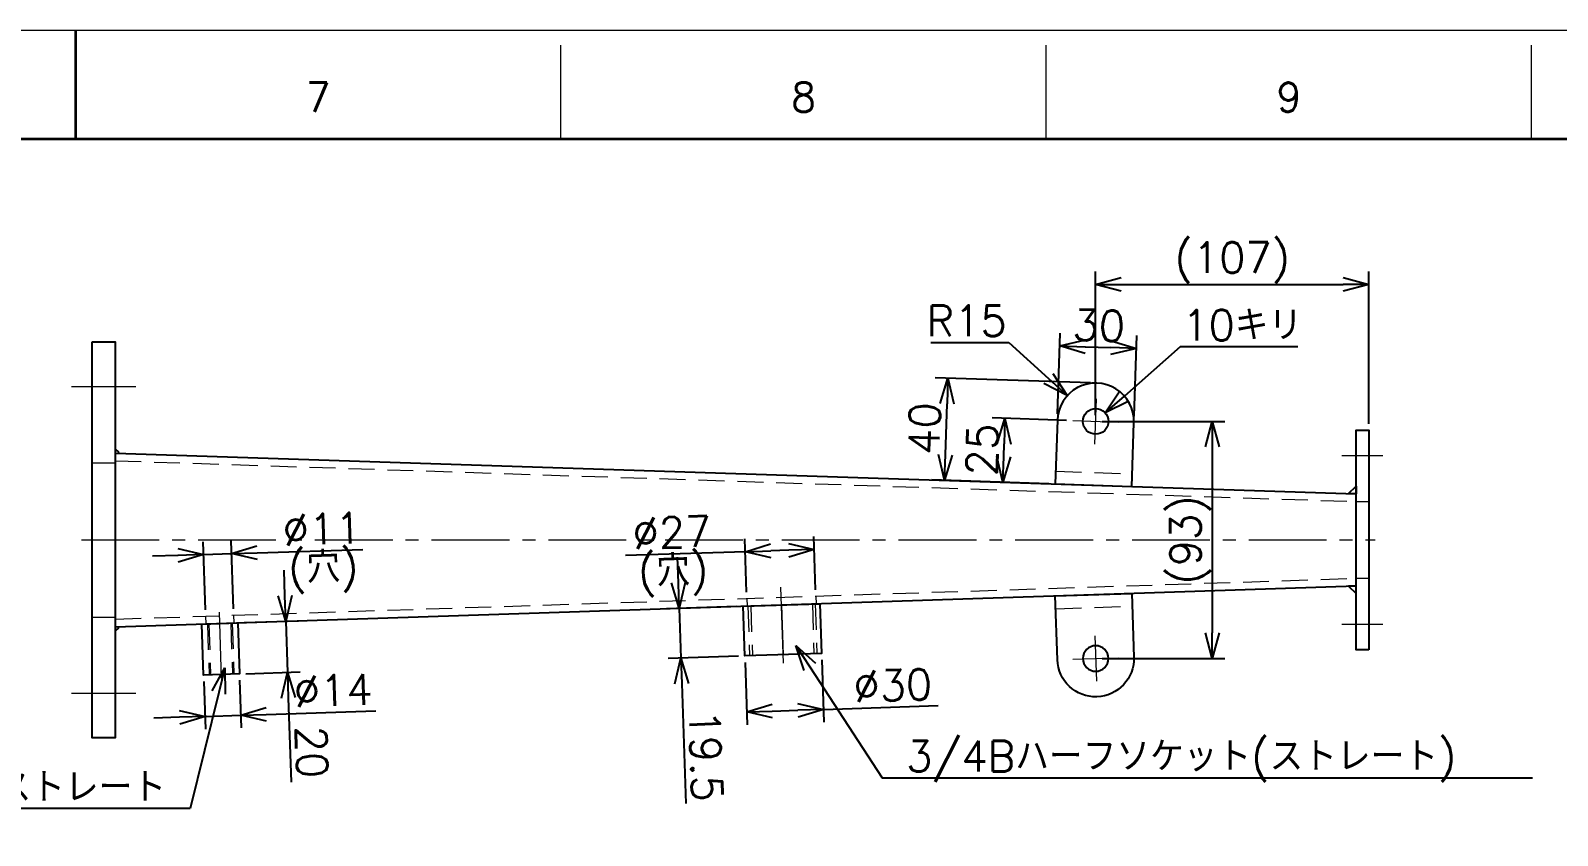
# Model space of a CAD drawing. Header units: millimetres. Extents: x -7 to 4834, y -34 to 1682.
# Drawn here: x 1195 to 1793, y 1340 to 1655 of the extents above; entities that cross this region are included whole.
import ezdxf
from ezdxf import colors
from ezdxf.entities.mleader import LeaderData, LeaderLine
from ezdxf.enums import TextEntityAlignment as Align
from ezdxf.math import Vec2, Vec3

# ---------------------------------------------------------------- set-up
doc = ezdxf.new("R2010")
doc.units = ezdxf.units.MM
doc.header["$LTSCALE"] = 1.6
doc.header["$PDMODE"] = 99
doc.header["$PDSIZE"] = 1
doc.linetypes.add('CENTER2', pattern=[28.575, 19.05, -3.175, 3.175, -3.175])
doc.linetypes.add('HIDDEN', pattern=[9.525, 6.35, -3.175])
for name, color, linetype, lineweight in [('04_HIDDEN', 2, 'HIDDEN', 13), ('05_CENTER', 4, 'CENTER2', 13), ('08_DIM', 3, 'Continuous', 13), ('90_FRAME', 5, 'Continuous', 35)]:
    doc.layers.add(name, color=color, linetype=linetype, lineweight=lineweight)
doc.layers.add('10_DRAFT', color=8, linetype='Continuous', lineweight=0, plot=False)
doc.layers.add('91_BLANK', color=5, linetype='Continuous', lineweight=0, plot=False)
doc.styles.add('KSS_TXT', font='txt.shx', dxfattribs={"bigfont": 'extfont2.shx'})
doc.styles.get("Standard").update_dxf_attribs({"font": 'txt.shx', "bigfont": 'extfont2.shx'})
doc.dimstyles.new('KSS_DIM', dxfattribs={"dimscale": 4, "dimtxt": 3, "dimasz": 2.5, "dimexe": 1.25, "dimexo": 0.625, "dimtad": 1, "dimdsep": 46, "dimtxsty": 'KSS_TXT', "dimblk": 'OPEN30', "dimcen": 0, "dimazin": 2, "dimtfac": 0.75, "dimtmove": 0, "dimatfit": 3, "dimldrblk": 'OPEN30', "dimfxl": 1.25, "dimtolj": 1, "dimarcsym": 0})
doc.dimstyles.new('KSS_DIM$3', dxfattribs={"dimscale": 4, "dimtxt": 3, "dimasz": 2.5, "dimexe": 1.25, "dimexo": 0.625, "dimtad": 1, "dimtih": 1, "dimtoh": 1, "dimdsep": 46, "dimtxsty": 'KSS_TXT', "dimblk": 'OPEN30', "dimcen": 0, "dimazin": 2, "dimtfac": 0.75, "dimtofl": 0, "dimtmove": 0, "dimatfit": 3, "dimldrblk": 'OPEN30', "dimfxl": 1.25, "dimtolj": 1, "dimarcsym": 0})
doc.dimstyles.new('KSS_DIM$4', dxfattribs={"dimscale": 4, "dimtxt": 3, "dimasz": 2.5, "dimexe": 1.25, "dimexo": 0.625, "dimtad": 1, "dimtih": 1, "dimtoh": 1, "dimdsep": 46, "dimtxsty": 'KSS_TXT', "dimblk": 'OPEN30', "dimcen": 0, "dimse1": 1, "dimazin": 2, "dimtfac": 0.75, "dimtofl": 0, "dimtmove": 0, "dimatfit": 3, "dimldrblk": 'OPEN30', "dimfxl": 1.25, "dimtolj": 1, "dimarcsym": 0})

# ---------------------------------------------------------------- blocks, each defined once
blk = doc.blocks.new('A$C091C3F56')
at = {"color": 0}
blk.add_lwpolyline([(-15, 0), (15, 0), (15, -19.5), (-15, -19.5)], close=True, dxfattribs=at)
at = {"layer": '04_HIDDEN'}
for p, q in [((-13.5, 3), (-13.5, 0)), ((-12.06, 0), (-12.06, -19.5)), ((13.22, 0), (13.22, -19.5)), ((13.5, 3), (13.5, 0)), ((-13.22, 0), (-13.22, -19.5)), ((12.06, 0), (12.06, -19.5))]:
    blk.add_line(p, q, dxfattribs=at)
at = {"layer": '05_CENTER'}
blk.add_line((0, -22.83), (0, 6.95), dxfattribs=at)
at = {"layer": '10_DRAFT'}
blk.add_line((0, 0), (0, -19.5), dxfattribs=at)
blk = doc.blocks.new('A$C0BF608F2')
at = {"color": 0}
blk.add_lwpolyline([(-7, 0), (7, 0), (7, -20), (-7, -20)], close=True, dxfattribs=at)
at = {"layer": '04_HIDDEN'}
for p, q in [((-5.5, 3), (-5.5, 0)), ((-4.86, 0), (-4.86, -20)), ((-4.28, 0), (-4.28, -20)), ((4.28, 0), (4.28, -20)), ((4.86, 0), (4.86, -20)), ((5.5, 3), (5.5, 0))]:
    blk.add_line(p, q, dxfattribs=at)
at = {"layer": '05_CENTER'}
blk.add_line((0, -21.57), (0, 4.36), dxfattribs=at)
blk = doc.blocks.new('A$C09AF2F59')
at = {"color": 0}
blk.add_lwpolyline([(25, 15), (0, 15, 1), (0, -15), (25, -15)], format="xyb", close=True, dxfattribs=at)
blk.add_circle((0, 0), 5, dxfattribs=at)
at = {"layer": '04_HIDDEN'}
blk.add_line((20, -15), (20, 15), dxfattribs=at)
at = {"layer": '05_CENTER'}
for p, q in [((0, -8.89), (0, 8.89)), ((8.89, 0), (-8.89, 0))]:
    blk.add_line(p, q, dxfattribs=at)
blk = doc.blocks.new('_Open30')
at = {"color": 0, "linetype": 'ByBlock', "lineweight": -2}
for p, q in [((-1, 0.268), (0, 0)), ((0, 0), (-1, -0.268)), ((0, 0), (-1, 0))]:
    blk.add_line(p, q, dxfattribs=at)
blk = doc.blocks.new('*D246')
at = {"layer": '08_DIM', "color": 0, "lineweight": -2, "transparency": 16777216}
for p, q in [((1600.92, 1502.88), (1571.79, 1503.84)), ((1576.29, 1488.68), (1576.46, 1493.68)), ((1593.99, 1478.09), (1570.97, 1478.85))]:
    blk.add_line(p, q, dxfattribs=at)
at = {"layer": 'Defpoints', "color": 0, "transparency": 16777216}
for p in [(1576.79, 1503.67), (1603.42, 1502.79), (1596.49, 1478.01)]:
    blk.add_point(p, dxfattribs=at)
at = {"layer": '08_DIM', "color": 0, "lineweight": -2, "transparency": 16777216, "xscale": 10, "yscale": 10, "zscale": 10}
for p, rotation in [((1576.79, 1503.67), 88.11303740316012), ((1575.96, 1478.69), 268.1130374031601)]:
    blk.add_blockref('_Open30', p, dxfattribs=dict(at, rotation=rotation))
at = {"layer": '08_DIM', "color": 0, "transparency": 16777216, "insert": (1567.88, 1491.46), "char_height": 12, "attachment_point": 5, "rotation": 88.11304, "style": 'KSS_TXT'}
blk.add_mtext('\\A1;25', dxfattribs=at)
blk = doc.blocks.new('*D247')
at = {"layer": '08_DIM', "color": 0, "lineweight": -2, "transparency": 16777216}
for p, q in [((1597.4, 1505.49), (1598.44, 1537.07)), ((1608.27, 1531.74), (1618.26, 1531.41)), ((1627.38, 1504.51), (1628.42, 1536.08))]:
    blk.add_line(p, q, dxfattribs=at)
at = {"layer": 'Defpoints', "color": 0, "transparency": 16777216}
for p in [(1628.26, 1531.09), (1597.31, 1503), (1627.3, 1502.01)]:
    blk.add_point(p, dxfattribs=at)
at = {"layer": '08_DIM', "color": 0, "lineweight": -2, "transparency": 16777216, "xscale": 10, "yscale": 10, "zscale": 10}
for p, rotation in [((1598.27, 1532.07), 178.1130374031704), ((1628.26, 1531.09), 358.1130374031704)]:
    blk.add_blockref('_Open30', p, dxfattribs=dict(at, rotation=rotation))
at = {"layer": '08_DIM', "color": 0, "transparency": 16777216, "insert": (1613.54, 1540.07), "char_height": 12, "attachment_point": 5, "rotation": 358.11304, "style": 'KSS_TXT'}
blk.add_mtext('\\A1;30', dxfattribs=at)
blk = doc.blocks.new('*D248')
at = {"layer": '08_DIM', "color": 0, "lineweight": -2, "transparency": 16777216}
for p, q in [((1263.05, 1400.7), (1263.66, 1382.04)), ((1277.04, 1401.16), (1277.66, 1382.5)), ((1263.5, 1387.04), (1277.49, 1387.5)), ((1287.49, 1387.83), (1330.46, 1389.25)), ((1253.51, 1386.71), (1243.51, 1386.38))]:
    blk.add_line(p, q, dxfattribs=at)
at = {"layer": 'Defpoints', "color": 0, "transparency": 16777216}
for p in [(1262.97, 1403.2), (1276.96, 1403.66), (1277.49, 1387.5)]:
    blk.add_point(p, dxfattribs=at)
at = {"layer": '08_DIM', "color": 0, "lineweight": -2, "transparency": 16777216, "xscale": 10, "yscale": 10, "zscale": 10}
for p, rotation in [((1263.5, 1387.04), 1.886962596823097), ((1277.49, 1387.5), 181.8869625968231)]:
    blk.add_blockref('_Open30', p, dxfattribs=dict(at, rotation=rotation))
at = {"layer": '08_DIM', "color": 0, "transparency": 16777216, "insert": (1313.69, 1397.2), "char_height": 12, "attachment_point": 5, "rotation": 1.88696, "style": 'KSS_TXT'}
blk.add_mtext('\\A1;%%C14', dxfattribs=at)
blk = doc.blocks.new('*D249')
at = {"layer": '08_DIM', "color": 0, "lineweight": -2, "transparency": 16777216}
for p, q in [((1475.04, 1408.18), (1475.84, 1383.8)), ((1505.02, 1409.17), (1505.83, 1384.78)), ((1485.67, 1389.12), (1495.67, 1389.45)), ((1505.66, 1389.78), (1550.64, 1391.26))]:
    blk.add_line(p, q, dxfattribs=at)
at = {"layer": 'Defpoints', "color": 0, "transparency": 16777216}
for p in [(1504.94, 1411.67), (1474.96, 1410.68), (1505.66, 1389.78)]:
    blk.add_point(p, dxfattribs=at)
at = {"layer": '08_DIM', "color": 0, "lineweight": -2, "transparency": 16777216, "xscale": 10, "yscale": 10, "zscale": 10}
for p, rotation in [((1475.68, 1388.79), 181.8869625968231), ((1505.66, 1389.78), 1.886962596823053)]:
    blk.add_blockref('_Open30', p, dxfattribs=dict(at, rotation=rotation))
at = {"layer": '08_DIM', "color": 0, "transparency": 16777216, "insert": (1532.87, 1399.18), "char_height": 12, "attachment_point": 5, "rotation": 1.88696, "style": 'KSS_TXT'}
blk.add_mtext('\\A1;%%C30', dxfattribs=at)
blk = doc.blocks.new('*D250')
at = {"layer": '08_DIM', "color": 0, "lineweight": -2, "transparency": 16777216}
for p, q in [((1294.78, 1434.26), (1294.45, 1444.26)), ((1278.8, 1423.73), (1300.11, 1424.43)), ((1295.11, 1424.27), (1295.77, 1404.28)), ((1279.46, 1403.74), (1300.77, 1404.44)), ((1296.1, 1394.28), (1297.19, 1361.3))]:
    blk.add_line(p, q, dxfattribs=at)
at = {"layer": 'Defpoints', "color": 0, "transparency": 16777216}
for p in [(1276.3, 1423.65), (1276.96, 1403.66), (1295.77, 1404.28)]:
    blk.add_point(p, dxfattribs=at)
at = {"layer": '08_DIM', "color": 0, "lineweight": -2, "transparency": 16777216, "xscale": 10, "yscale": 10, "zscale": 10}
for p, rotation in [((1295.11, 1424.27), 271.8869625968236), ((1295.77, 1404.28), 91.88696259682361)]:
    blk.add_blockref('_Open30', p, dxfattribs=dict(at, rotation=rotation))
at = {"layer": '08_DIM', "color": 0, "transparency": 16777216, "insert": (1305.3, 1373.08), "char_height": 12, "attachment_point": 5, "rotation": 271.88696, "style": 'KSS_TXT'}
blk.add_mtext('\\A1;20', dxfattribs=at)
blk = doc.blocks.new('*D251')
at = {"layer": '08_DIM', "color": 0, "lineweight": -2, "transparency": 16777216}
for p, q in [((1448.92, 1439.34), (1448.59, 1449.34)), ((1471.82, 1430.09), (1444.25, 1429.18)), ((1449.25, 1429.35), (1449.89, 1409.86)), ((1472.46, 1410.6), (1444.89, 1409.69)), ((1450.22, 1399.86), (1451.77, 1352.89))]:
    blk.add_line(p, q, dxfattribs=at)
at = {"layer": 'Defpoints', "color": 0, "transparency": 16777216}
for p in [(1474.31, 1430.17), (1449.89, 1409.86), (1474.96, 1410.68)]:
    blk.add_point(p, dxfattribs=at)
at = {"layer": '08_DIM', "color": 0, "lineweight": -2, "transparency": 16777216, "xscale": 10, "yscale": 10, "zscale": 10}
for p, rotation in [((1449.25, 1429.35), 271.8869625968236), ((1449.89, 1409.86), 91.88696259682361)]:
    blk.add_blockref('_Open30', p, dxfattribs=dict(at, rotation=rotation))
at = {"layer": '08_DIM', "color": 0, "transparency": 16777216, "insert": (1459.65, 1371.66), "char_height": 12, "attachment_point": 5, "rotation": 271.88696, "style": 'KSS_TXT'}
blk.add_mtext('\\A1;19.5', dxfattribs=at)
blk = doc.blocks.new('*D252')
at = {"layer": '08_DIM', "color": 0, "lineweight": -2, "transparency": 16777216}
for p, q in [((1547.78, 1533.4), (1578.28, 1533.4)), ((1578.28, 1533.4), (1593.8, 1519.31))]:
    blk.add_line(p, q, dxfattribs=at)
at = {"layer": 'Defpoints', "color": 0, "transparency": 16777216}
for p in [(1601.2, 1512.59), (1612.31, 1502.5)]:
    blk.add_point(p, dxfattribs=at)
at = {"layer": '08_DIM', "color": 0, "lineweight": -2, "transparency": 16777216, "xscale": 10, "yscale": 10, "zscale": 10, "rotation": 317.7571067361577}
blk.add_blockref('_Open30', (1601.2, 1512.59), dxfattribs=at)
at = {"layer": '08_DIM', "color": 0, "transparency": 16777216, "insert": (1561.78, 1541.9), "char_height": 12, "attachment_point": 5, "style": 'KSS_TXT'}
blk.add_mtext('\\A1;R15', dxfattribs=at)
blk = doc.blocks.new('*D253')
at = {"layer": '08_DIM', "color": 0, "lineweight": -2, "transparency": 16777216}
for p, q in [((1645.42, 1531.67), (1623.56, 1512.42)), ((1691.52, 1531.67), (1645.42, 1531.67))]:
    blk.add_line(p, q, dxfattribs=at)
at = {"layer": 'Defpoints', "color": 0, "transparency": 16777216}
for p in [(1616.06, 1505.81), (1608.55, 1499.2)]:
    blk.add_point(p, dxfattribs=at)
at = {"layer": '08_DIM', "color": 0, "lineweight": -2, "transparency": 16777216, "xscale": 10, "yscale": 10, "zscale": 10, "rotation": 221.3760241394771}
blk.add_blockref('_Open30', (1616.06, 1505.81), dxfattribs=at)
at = {"layer": '08_DIM', "color": 0, "transparency": 16777216, "insert": (1669.72, 1540.17), "char_height": 12, "attachment_point": 5, "style": 'KSS_TXT'}
blk.add_mtext('\\A1;10キリ', dxfattribs=at)
blk = doc.blocks.new('*D267')
at = {"layer": '08_DIM', "color": 0, "lineweight": -2, "transparency": 16777216}
for p, q in [((1612.31, 1505), (1612.31, 1561.12)), ((1719.31, 1501.6), (1719.31, 1561.12)), ((1622.31, 1556.12), (1709.31, 1556.12))]:
    blk.add_line(p, q, dxfattribs=at)
at = {"layer": 'Defpoints', "color": 0, "transparency": 16777216}
for p in [(1719.31, 1556.12), (1612.31, 1502.5), (1719.31, 1499.1)]:
    blk.add_point(p, dxfattribs=at)
at = {"layer": '08_DIM', "color": 0, "lineweight": -2, "transparency": 16777216, "xscale": 10, "yscale": 10, "zscale": 10, "rotation": 180}
blk.add_blockref('_Open30', (1612.31, 1556.12), dxfattribs=at)
at = {"layer": '08_DIM', "color": 0, "lineweight": -2, "transparency": 16777216, "xscale": 10, "yscale": 10, "zscale": 10}
blk.add_blockref('_Open30', (1719.31, 1556.12), dxfattribs=at)
at = {"layer": '08_DIM', "color": 0, "transparency": 16777216, "insert": (1665.81, 1564.62), "char_height": 12, "attachment_point": 5, "style": 'KSS_TXT'}
blk.add_mtext('\\A1;(107)', dxfattribs=at)
blk = doc.blocks.new('*D268')
at = {"layer": '08_DIM', "color": 0, "lineweight": -2, "transparency": 16777216}
for p, q in [((1614.81, 1502.5), (1662.95, 1502.5)), ((1657.95, 1492.5), (1657.95, 1419.7)), ((1614.81, 1409.7), (1662.95, 1409.7))]:
    blk.add_line(p, q, dxfattribs=at)
at = {"layer": 'Defpoints', "color": 0, "transparency": 16777216}
for p in [(1612.31, 1502.5), (1612.31, 1409.7), (1657.95, 1409.7)]:
    blk.add_point(p, dxfattribs=at)
at = {"layer": '08_DIM', "color": 0, "lineweight": -2, "transparency": 16777216, "xscale": 10, "yscale": 10, "zscale": 10}
for p, rotation in [((1657.95, 1502.5), 90), ((1657.95, 1409.7), 270)]:
    blk.add_blockref('_Open30', p, dxfattribs=dict(at, rotation=rotation))
at = {"layer": '08_DIM', "color": 0, "transparency": 16777216, "insert": (1649.45, 1456.1), "char_height": 12, "attachment_point": 5, "rotation": 90, "style": 'KSS_TXT'}
blk.add_mtext('\\A1;(93)', dxfattribs=at)
blk = doc.blocks.new('*D270')
at = {"layer": '08_DIM', "color": 0, "lineweight": -2, "transparency": 16777216}
for p, q in [((1263.63, 1428.73), (1262.75, 1455.38)), ((1274.62, 1429.1), (1273.74, 1455.74)), ((1252.92, 1450.05), (1242.93, 1449.72)), ((1262.91, 1450.38), (1273.91, 1450.74)), ((1283.9, 1451.07), (1325.28, 1452.43))]:
    blk.add_line(p, q, dxfattribs=at)
at = {"layer": 'Defpoints', "color": 0, "transparency": 16777216}
for p in [(1273.91, 1450.74), (1263.71, 1426.23), (1274.7, 1426.6)]:
    blk.add_point(p, dxfattribs=at)
at = {"layer": '08_DIM', "color": 0, "lineweight": -2, "transparency": 16777216, "xscale": 10, "yscale": 10, "zscale": 10}
for p, rotation in [((1273.91, 1450.74), 181.8869625968231), ((1262.91, 1450.38), 1.886962596823097)]:
    blk.add_blockref('_Open30', p, dxfattribs=dict(at, rotation=rotation))
at = {"layer": '08_DIM', "color": 0, "transparency": 16777216, "char_height": 12, "attachment_point": 5, "rotation": 1.88696, "style": 'KSS_TXT'}
for s, insert in [('\\A1;%%C11', (1309.31, 1460.41)), ('\\A1;(穴)', (1309.87, 1443.42))]:
    blk.add_mtext(s, dxfattribs=dict(at, insert=insert))
blk = doc.blocks.new('*D271')
at = {"layer": '08_DIM', "color": 0, "lineweight": -2, "transparency": 16777216}
for p, q in [((1475.63, 1435.72), (1474.95, 1456.51)), ((1502.62, 1436.61), (1501.93, 1457.4)), ((1475.11, 1451.51), (1428.14, 1449.96)), ((1492.1, 1452.07), (1485.11, 1451.84))]:
    blk.add_line(p, q, dxfattribs=at)
at = {"layer": 'Defpoints', "color": 0, "transparency": 16777216}
for p in [(1475.11, 1451.51), (1475.71, 1433.22), (1502.7, 1434.11)]:
    blk.add_point(p, dxfattribs=at)
at = {"layer": '08_DIM', "color": 0, "lineweight": -2, "transparency": 16777216, "xscale": 10, "yscale": 10, "zscale": 10}
for p, rotation in [((1475.11, 1451.51), 181.8869625968296), ((1502.1, 1452.4), 1.886962596829571)]:
    blk.add_blockref('_Open30', p, dxfattribs=dict(at, rotation=rotation))
at = {"layer": '08_DIM', "color": 0, "transparency": 16777216, "char_height": 12, "attachment_point": 5, "rotation": 1.88696, "style": 'KSS_TXT'}
for s, insert in [('\\A1;%%C27', (1446.35, 1459.07)), ('\\A1;(穴)', (1446.91, 1442.08))]:
    blk.add_mtext(s, dxfattribs=dict(at, insert=insert))
blk = doc.blocks.new('*D278')
at = {"layer": '08_DIM', "color": 0, "lineweight": -2, "transparency": 16777216}
for p, q in [((1610.3, 1517.58), (1549.43, 1519.58)), ((1553.44, 1489.43), (1554.1, 1509.42)), ((1593.99, 1478.09), (1548.11, 1479.6))]:
    blk.add_line(p, q, dxfattribs=at)
at = {"layer": 'Defpoints', "color": 0, "transparency": 16777216}
for p in [(1554.43, 1519.42), (1612.8, 1517.49), (1596.49, 1478.01)]:
    blk.add_point(p, dxfattribs=at)
at = {"layer": '08_DIM', "color": 0, "lineweight": -2, "transparency": 16777216, "xscale": 10, "yscale": 10, "zscale": 10}
for p, rotation in [((1554.43, 1519.42), 88.11303740316012), ((1553.11, 1479.44), 268.1130374031601)]:
    blk.add_blockref('_Open30', p, dxfattribs=dict(at, rotation=rotation))
at = {"layer": '08_DIM', "color": 0, "transparency": 16777216, "insert": (1545.27, 1499.71), "char_height": 12, "attachment_point": 5, "rotation": 88.11304, "style": 'KSS_TXT'}
blk.add_mtext('\\A1;40', dxfattribs=at)

msp = doc.modelspace()

# ---------------------------------------------------------------- linework, layer by layer
at = {"color": 0}
for p, q in [((1228.4, 1490.103), (1714.306, 1474.127)), ((1228.4, 1422.103), (1714.306, 1438.078))]:
    msp.add_line(p, q, dxfattribs=at)
for points in [[(1219.306, 1533.603), (1228.306, 1533.603), (1228.306, 1378.603), (1219.306, 1378.603)], [(1719.306, 1413.103), (1714.306, 1413.103), (1714.306, 1499.103), (1719.306, 1499.103)]]:
    msp.add_lwpolyline(points, close=True, dxfattribs=at)
at = {"color": 3}
for points in [[(1714.306, 1474.127), (1711.317, 1474.226), (1711.317, 1474.226), (1714.306, 1477.127)], [(1714.306, 1438.078), (1711.317, 1437.98), (1711.317, 1437.98), (1714.306, 1435.078)]]:
    msp.add_lwpolyline(points, close=True, dxfattribs=at)
for centre, start, end in [((1228.326, 1489.891), 6.662299, 90.805413), ((1228.326, 1422.315), 269.194587, 353.337701)]:
    msp.add_arc(centre, 1.441, start, end, dxfattribs=at)
at = {"layer": '04_HIDDEN'}
for p, q in [((1228.4, 1490.103), (1228.306, 1487.104)), ((1219.306, 1486.353), (1228.306, 1486.353)), ((1228.306, 1487.104), (1714.211, 1471.129)), ((1714.306, 1474.127), (1714.211, 1471.129)), ((1714.306, 1471.103), (1719.306, 1471.103)), ((1228.306, 1425.101), (1714.211, 1441.077)), ((1714.306, 1438.078), (1714.211, 1441.077)), ((1714.306, 1441.103), (1719.306, 1441.103)), ((1219.306, 1425.853), (1228.306, 1425.853)), ((1228.4, 1422.103), (1228.306, 1425.101))]:
    msp.add_line(p, q, dxfattribs=at)
at = {"layer": '05_CENTER'}
for p, q in [((1211.151, 1516.103), (1236.427, 1516.103)), ((1708.669, 1489.103), (1724.796, 1489.103)), ((1215.078, 1456.103), (1721.77, 1456.103)), ((1708.669, 1423.103), (1724.796, 1423.103)), ((1211.151, 1396.103), (1236.427, 1396.103))]:
    msp.add_line(p, q, dxfattribs=at)
at = {"layer": '90_FRAME'}
msp.add_line((1212.8, 1655.492), (1212.8, 1613), dxfattribs=at)
at = {"layer": '90_FRAME', "color": 4, "lineweight": 13}
for p, q in [((1402.891, 1613), (1402.891, 1649.812)), ((1592.982, 1613), (1592.982, 1649.812)), ((1783.073, 1613), (1783.073, 1649.812))]:
    msp.add_line(p, q, dxfattribs=at)
at = {"layer": '90_FRAME'}
msp.add_lwpolyline([(110.322, 36.647), (2315.279, 36.647), (2315.279, 1613), (110.322, 1613)], close=True, dxfattribs=at)
at = {"layer": '91_BLANK'}
msp.add_lwpolyline([(0, 0), (2352.09, 0), (2352.09, 1655.492), (0, 1655.492)], close=True, dxfattribs=at)

# ---------------------------------------------------------------- block references
for name, p, rotation in [('A$C09AF2F59', (1612.306, 1502.501), 268.1130373985578), ('A$C091C3F56', (1489.306, 1430.666), 1.886962596826823), ('A$C0BF608F2', (1269.306, 1423.418), 1.886962596823539)]:
    msp.add_blockref(name, p, dxfattribs=dict(rotation=rotation))
at = {"xscale": -1, "rotation": 271.8869626014422}
msp.add_blockref('A$C09AF2F59', (1612.306, 1409.704), dxfattribs=at)

# ---------------------------------------------------------------- texts
at = {"layer": '90_FRAME', "color": 0, "lineweight": 13, "style": 'KSS_TXT'}
for s, p in [('7', (1307.846, 1620.332)), ('8', (1497.937, 1620.332)), ('9', (1688.028, 1620.332))]:
    msp.add_text(s, height=11.36, dxfattribs=at).set_placement(p, align=Align.BOTTOM_CENTER)

# ---------------------------------------------------------------- dimensions: what is measured, and where the dimension line sits
at = {"layer": '08_DIM'}
dim = msp.add_linear_dim(base=(1719.306, 1556.116), p1=(1612.306, 1502.501), p2=(1719.306, 1499.103), text='(<>)', dimstyle='KSS_DIM', override={"dimarcsym": 1}, dxfattribs=at)
dim.commit()
dim.dimension.update_dxf_attribs({"geometry": '*D267', "text_midpoint": (1665.806, 1564.616)})
dim = msp.add_radius_dim(center=(1612.306, 1502.501), mpoint=(1601.201, 1512.586), dimstyle='KSS_DIM$4', override={"dimpost": 'R<>', "dimarcsym": 1}, dxfattribs=at)
dim.commit()
dim.dimension.update_dxf_attribs({"geometry": '*D252', "text_midpoint": (1561.781, 1533.399), "dimtype": 164})
for base, p1, p2, angle, picture, middle in [((1628.255, 1531.085), (1597.314, 1502.995), (1627.297, 1502.007), 358.113037, '*D247', (1613.543, 1540.075)), ((1554.426, 1519.416), (1596.491, 1478.009), (1612.8, 1517.493), 88.113037, '*D278', (1545.272, 1499.707)), ((1576.786, 1503.672), (1596.491, 1478.009), (1603.417, 1502.794), 88.113037, '*D246', (1567.879, 1491.458)), ((1449.889, 1409.856), (1474.314, 1430.172), (1474.956, 1410.682), 91.886963, '*D251', (1459.652, 1371.657)), ((1295.771, 1404.279), (1276.302, 1423.648), (1276.96, 1403.659), 91.886963, '*D250', (1305.303, 1373.076))]:
    dim = msp.add_linear_dim(base=base, p1=p1, p2=p2, angle=angle, dimstyle='KSS_DIM', override={"dimarcsym": 1}, dxfattribs=at)
    dim.commit()
    dim.dimension.update_dxf_attribs({"geometry": picture, "text_midpoint": middle})
dim = msp.add_diameter_dim_2p(p1=(1608.554, 1499.196), p2=(1616.058, 1505.806), text='<>キリ', dimstyle='KSS_DIM$3', override={"dimpost": '<>', "dimtix": 1, "dimarcsym": 1}, dxfattribs=at)
dim.commit()
dim.dimension.update_dxf_attribs({"geometry": '*D253', "text_midpoint": (1669.722, 1531.673), "dimtype": 163})
for base, p1, p2, angle, text, override, picture, middle in [((1657.948, 1409.704), (1612.306, 1502.501), (1612.306, 1409.704), 90, '(<>)', {"dimdec": 0, "dimarcsym": 1}, '*D268', (1649.448, 1456.103)), ((1273.908, 1450.741), (1263.71, 1426.235), (1274.704, 1426.597), 1.886963, '%%C<>', {"dimpost": '\\X(穴)', "dimarcsym": 1}, '*D270', (1309.589, 1451.917)), ((1475.112, 1451.511), (1502.7, 1434.109), (1475.714, 1433.219), 181.886963, '%%C<>', {"dimpost": '\\X(穴)', "dimarcsym": 1}, '*D271', (1446.627, 1450.572)), ((1505.661, 1389.781), (1474.956, 1410.682), (1504.94, 1411.67), 1.886963, '%%C<>', {"dimarcsym": 1}, '*D249', (1532.866, 1399.182)), ((1277.493, 1387.501), (1262.968, 1403.198), (1276.96, 1403.659), 1.886963, '%%C<>', {"dimarcsym": 1}, '*D248', (1313.693, 1397.198))]:
    dim = msp.add_linear_dim(base=base, p1=p1, p2=p2, angle=angle, text=text, dimstyle='KSS_DIM', override=override, dxfattribs=at)
    dim.commit()
    dim.dimension.update_dxf_attribs({"geometry": picture, "text_midpoint": middle})

# ---------------------------------------------------------------- leaders
ml = msp.add_multileader_mtext('Standard', dxfattribs=at)
ml.set_content('3/4Bハーフソケット(ストレート)', color=256)
ml.set_leader_properties()
ml.set_arrow_properties(name='OPEN30')
ml.build(insert=Vec2(0, 0))
ml.multileader.update_dxf_attribs({"text_left_attachment_type": 6, "text_right_attachment_type": 6, "dogleg_length": 0.48, "arrow_head_size": 10, "scale": 4})
ctx = ml.context
ctx.base_point, ctx.scale, ctx.char_height, ctx.arrow_head_size, ctx.landing_gap_size, ctx.plane_origin = Vec3(1530.125, 1363.026), 4, 12, 10, 8, Vec3(1488.008, 1413.426)
ctx.left_attachment, ctx.right_attachment = 6, 6
notes = []
notes.append((ctx, [(0, (1, 1, 0), (1528.685, 1363.026), (1, 0), 1.44, [(0, [(1494.951, 1414.809)], 0, [])])]))
ctx.mtext.insert, ctx.mtext.flow_direction = Vec3(1538.125, 1377.426), 5
ml = msp.add_multileader_mtext('Standard', dxfattribs=at)
ml.set_content('1/8Bソケットストレート', color=256)
ml.set_leader_properties()
ml.set_arrow_properties(name='OPEN30')
ml.build(insert=Vec2(0, 0))
ml.multileader.update_dxf_attribs({"text_left_attachment_type": 6, "text_right_attachment_type": 6, "dogleg_length": 0.48, "arrow_head_size": 10, "scale": 4})
ctx = ml.context
ctx.base_point, ctx.scale, ctx.char_height, ctx.arrow_head_size, ctx.landing_gap_size, ctx.plane_origin = Vec3(1069.842, 1350.924), 4, 12, 10, 8, Vec3(1268.024, 1405.678)
ctx.left_attachment, ctx.right_attachment, ctx.text_align_type = 6, 6, 2
notes.append((ctx, [(0, (1, 1, 0), (1257.682, 1350.924), (-1, 0), 1.44, [(0, [(1271.231, 1406.059)], 0, [])])]))
ctx.mtext.insert, ctx.mtext.alignment, ctx.mtext.flow_direction = Vec3(1248.242, 1365.324), 3, 5
for ctx, leaders in notes:
    for number, flags, end, landing, length, lines in leaders:
        leader = LeaderData()
        leader.index, (leader.has_last_leader_line, leader.has_dogleg_vector, leader.attachment_direction) = number, flags
        leader.last_leader_point, leader.dogleg_vector, leader.dogleg_length = Vec3(end), Vec3(landing), length
        for number, points, colour, breaks in lines:
            line = LeaderLine()
            line.index, line.vertices, line.color, line.breaks = number, Vec3.list(points), colors.encode_raw_color(colour), breaks
            leader.lines.append(line)
        ctx.leaders.append(leader)

doc.saveas('drawing.dxf')
